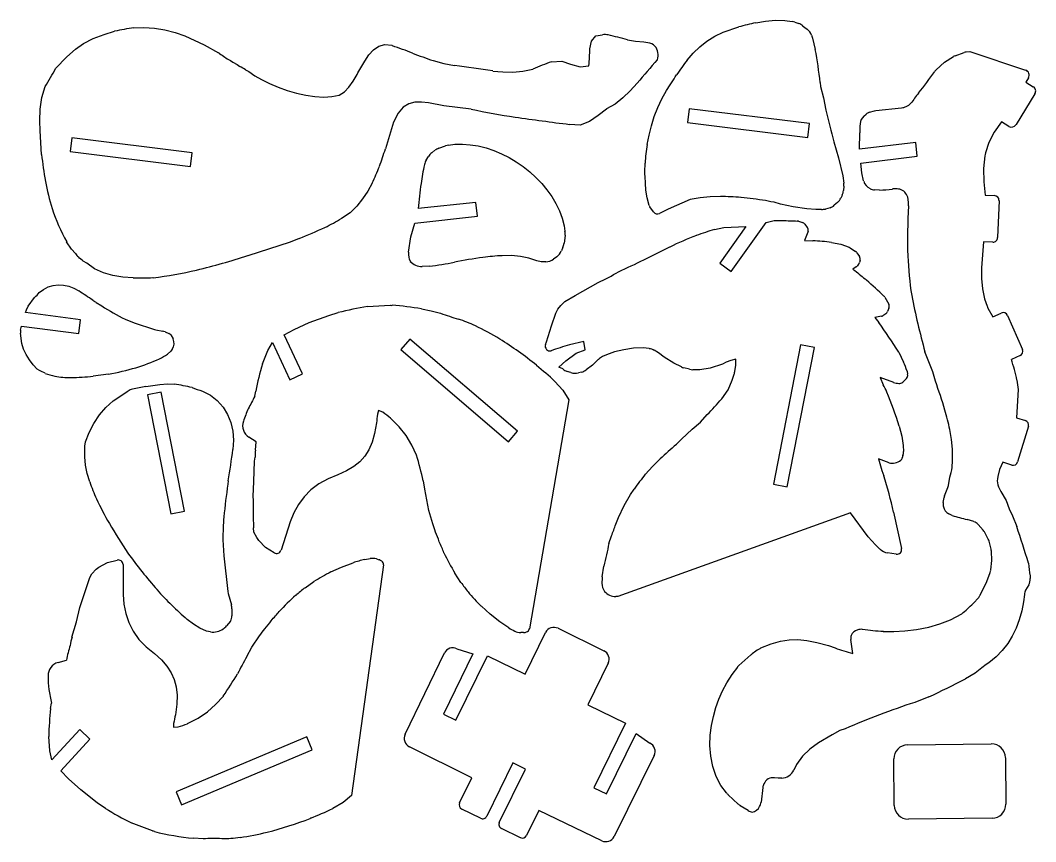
# Model space of a CAD drawing. Extents: x -5 to 439, y -2 to 120.
# Drawn here: x -5.5 to 140.2, y 2.6 to 120.4 of the extents above; entities that cross this region are included whole.
import ezdxf

# ---------------------------------------------------------------- set-up
doc = ezdxf.new("R2010")
doc.units = 0
doc.layers.add('CYAN', color=4, linetype='CONTINUOUS')

msp = doc.modelspace()

# ---------------------------------------------------------------- linework, layer by layer
at = {"layer": 'CYAN'}
for p, q in [((95.36, 118.73), (97.6, 119.47)), ((100.04, 120.07), (101.44, 120.3)), ((101.44, 120.3), (102.85, 120.43)), ((102.85, 120.43), (104.22, 120.42)), ((104.22, 120.42), (105.26, 120.27)), ((105.66, 120.16), (106.22, 119.96)), ((106.77, 119.65), (107.41, 119.14)), ((5, 117.81), (6.54, 118.41)), ((6.54, 118.41), (8.06, 118.85)), ((10.82, 119.36), (12.27, 119.41)), ((12.27, 119.41), (13.76, 119.31)), ((13.76, 119.31), (15.26, 119.07)), ((15.26, 119.07), (16.73, 118.69)), ((16.73, 118.69), (18.14, 118.18)), ((18.14, 118.18), (20.89, 116.9)), ((76.47, 117.43), (77.1, 118.18)), ((77.1, 118.18), (78.05, 118.35)), ((93.04, 117.45), (94.15, 118.16)), ((94.15, 118.16), (95.36, 118.73)), ((108.03, 118.3), (108.2, 117.85)), ((2.46, 116.27), (3.59, 117.09)), ((3.59, 117.09), (5, 117.81)), ((20.89, 116.9), (22.94, 115.78)), ((45.21, 116.19), (45.96, 116.71)), ((45.96, 116.71), (46.82, 116.96)), ((46.82, 116.96), (47.81, 116.86)), ((47.81, 116.86), (47.91, 116.77)), ((76.23, 116.35), (76.47, 117.43)), ((81.64, 117.63), (82.78, 117.45)), ((82.78, 117.45), (83.99, 117.33)), ((83.99, 117.33), (84.58, 117.22)), ((91.08, 115.72), (92.02, 116.63)), ((92.02, 116.63), (93.04, 117.45)), ((108.2, 117.85), (108.58, 116.25)), ((-0.41, 113.52), (1.2, 115.2)), ((1.2, 115.2), (2.46, 116.27)), ((43.95, 114.58), (44.55, 115.46)), ((44.55, 115.46), (45.21, 116.19)), ((90.22, 114.72), (91.08, 115.72)), ((127.1, 114.4), (128.39, 115.21)), ((128.64, 115.33), (129.94, 115.81)), ((130.22, 115.88), (130.74, 115.95)), ((130.74, 115.95), (138.76, 113.27)), ((24.4, 114.78), (24.69, 114.66)), ((24.69, 114.66), (25.03, 114.43)), ((25.03, 114.43), (25.66, 114.08)), ((25.66, 114.08), (26.01, 113.8)), ((43.38, 113.61), (43.95, 114.58)), ((53.77, 114.64), (55.29, 114.22)), ((55.29, 114.22), (56.84, 113.93)), ((70.75, 114.48), (72.21, 114.54)), ((72.21, 114.54), (73.46, 114.12)), ((73.46, 114.12), (74.87, 113.74)), ((74.87, 113.74), (76.11, 113.91)), ((125.91, 113.31), (127.1, 114.4)), ((26.84, 113.32), (27.32, 113.06)), ((27.32, 113.06), (28.15, 112.48)), ((28.15, 112.48), (29.15, 111.91)), ((62.3, 113.15), (63.73, 113.01)), ((63.73, 113.01), (65.17, 112.99)), ((65.17, 112.99), (66.62, 113.11)), ((66.62, 113.11), (68.07, 113.42)), ((-2.37, 109.37), (-1.91, 110.91)), ((29.15, 111.91), (30.28, 111.35)), ((30.28, 111.35), (31.51, 110.84)), ((31.51, 110.84), (32.81, 110.37)), ((41.02, 110.15), (41.68, 110.83)), ((41.68, 110.83), (42.27, 111.67)), ((83.03, 111.42), (82.04, 110.31)), ((109.28, 111.49), (109.32, 110.95)), ((109.32, 110.95), (109.76, 109.31)), ((139.16, 112.16), (138.78, 111.55)), ((138.78, 111.55), (139.85, 110.9)), ((-2.61, 107.69), (-2.37, 109.37)), ((32.81, 110.37), (34.15, 109.98)), ((34.15, 109.98), (35.49, 109.68)), ((35.49, 109.68), (36.8, 109.48)), ((36.8, 109.48), (38.06, 109.4)), ((38.06, 109.4), (39.24, 109.47)), ((39.24, 109.47), (40.29, 109.7)), ((40.29, 109.7), (41.02, 110.15)), ((80.98, 109.28), (79.85, 108.38)), ((82.04, 110.31), (80.98, 109.28)), ((86.55, 109.15), (87.22, 110.35)), ((109.76, 109.31), (110.1, 107.55)), ((140.09, 109.86), (137.38, 105.46)), ((49.47, 107.95), (48.74, 107.09)), ((50.27, 108.46), (49.47, 107.95)), ((51.14, 108.69), (50.27, 108.46)), ((52.07, 108.7), (51.14, 108.69)), ((53.08, 108.56), (52.07, 108.7)), ((55.29, 108.14), (53.08, 108.56)), ((59.19, 107.68), (55.29, 108.14)), ((79.85, 108.38), (78.64, 107.7)), ((85.48, 106.62), (85.98, 107.9)), ((85.98, 107.9), (86.55, 109.15)), ((117.29, 107.49), (120.97, 107.86)), ((-2.68, 106.02), (-2.61, 107.69)), ((48.74, 107.09), (48.07, 105.81)), ((77.44, 106.75), (76.18, 105.91)), ((78.64, 107.66), (77.44, 106.75)), ((78.64, 107.7), (78.64, 107.66)), ((85.07, 105.29), (85.48, 106.62)), ((90.5, 107.74), (90.26, 105.75)), ((107.77, 105.61), (90.5, 107.74)), ((115.54, 106.66), (115.86, 106.94)), ((116.36, 107.23), (117.06, 107.44)), ((117.06, 107.44), (117.29, 107.49)), ((-2.63, 104.55), (-2.68, 106.02)), ((48.07, 105.81), (46.9, 101.97)), ((74.83, 105.4), (73.32, 105.49)), ((76.18, 105.91), (74.83, 105.4)), ((84.73, 103.95), (85.07, 105.29)), ((90.26, 105.75), (107.53, 103.63)), ((107.53, 103.63), (107.77, 105.61)), ((135.28, 105.87), (134.24, 104.36)), ((136.35, 105.21), (135.28, 105.87)), ((-2.42, 101.19), (-2.63, 104.55)), ((1.93, 103.57), (1.69, 101.58)), ((19.2, 101.43), (1.93, 103.57)), ((84.47, 102.6), (84.73, 103.95)), ((114.91, 101.94), (114.98, 104.27)), ((134.24, 104.36), (133.5, 102.89)), ((54.56, 102.07), (55.54, 102.42)), ((55.97, 102.52), (56.85, 102.63)), ((56.85, 102.63), (57.97, 102.66)), ((57.97, 102.66), (59.09, 102.57)), ((59.09, 102.57), (60.23, 102.39)), ((60.23, 102.39), (61.35, 102.11)), ((61.35, 102.11), (62.47, 101.73)), ((111.23, 102.97), (111.91, 100.69)), ((122.99, 102.9), (114.91, 101.94)), ((123.22, 100.91), (122.99, 102.9)), ((133.5, 102.89), (133, 101.39)), ((1.69, 101.58), (18.95, 99.44)), ((18.95, 99.44), (19.2, 101.43)), ((52.76, 100.38), (53.08, 100.89)), ((53.57, 101.43), (54.02, 101.78)), ((62.47, 101.73), (63.57, 101.27)), ((63.57, 101.27), (64.64, 100.73)), ((64.64, 100.73), (65.67, 100.12)), ((111.91, 100.69), (112.53, 98.11)), ((115.12, 99.95), (123.22, 100.91)), ((132.91, 100.96), (132.72, 99.14)), ((65.67, 100.12), (66.67, 99.43)), ((66.67, 99.43), (67.61, 98.68)), ((84.12, 98.69), (84.16, 99.92)), ((115.28, 98.52), (115.12, 99.95)), ((132.72, 99.14), (132.77, 97.27)), ((67.61, 98.68), (68.5, 97.87)), ((68.5, 97.87), (69.33, 97)), ((112.53, 98.11), (112.67, 97.05)), ((115.52, 97.37), (115.28, 98.52)), ((45.01, 97.06), (44.38, 95.92)), ((69.33, 97), (70.09, 96.08)), ((112.68, 96.61), (112.62, 95.99)), ((120.33, 96.23), (119.68, 96.23)), ((132.77, 97.27), (132.96, 95.32)), ((43.64, 94.82), (42.8, 93.77)), ((44.38, 95.92), (43.64, 94.82)), ((70.09, 96.08), (70.76, 95.12)), ((70.76, 95.12), (71.36, 94.12)), ((84.46, 94.93), (84.26, 96.06)), ((84.76, 93.86), (84.46, 94.93)), ((90.63, 94.73), (87.49, 93.34)), ((92.07, 94.96), (90.63, 94.73)), ((93.51, 95.09), (92.07, 94.96)), ((94.97, 95.14), (93.51, 95.09)), ((112.43, 95.31), (112.25, 94.92)), ((117.78, 96.05), (117.09, 96.09)), ((121.84, 95.07), (121.65, 95.44)), ((121.95, 94.33), (121.84, 95.07)), ((132.96, 95.32), (134.29, 95.27)), ((42.8, 93.77), (41.83, 92.79)), ((59.88, 94.3), (51.59, 93.4)), ((60.1, 92.31), (59.88, 94.3)), ((71.36, 94.12), (71.86, 93.09)), ((85.38, 92.93), (84.86, 93.64)), ((87.49, 93.34), (86.21, 92.72)), ((102.2, 94.36), (101.43, 94.55)), ((102.7, 94.31), (102.2, 94.36)), ((103.59, 94.05), (102.7, 94.31)), ((105.4, 93.67), (103.59, 94.05)), ((107.36, 93.35), (105.4, 93.67)), ((108.67, 93.28), (107.36, 93.35)), ((109.47, 93.3), (108.67, 93.28)), ((110.7, 93.52), (110.06, 93.34)), ((111.76, 94.28), (111.31, 93.89)), ((121.96, 93.79), (121.95, 94.33)), ((134.94, 94.58), (134.74, 89.25)), ((41.83, 92.79), (40.63, 92.01)), ((51.14, 91.34), (60.1, 92.31)), ((71.86, 93.09), (72.25, 92.02)), ((72.25, 92.02), (72.55, 90.94)), ((50.55, 89.34), (51.14, 91.34)), ((72.55, 90.94), (72.67, 90.16)), ((94.13, 90.39), (95.47, 90.71)), ((98.64, 90.83), (94.89, 85.56)), ((95.47, 90.71), (98.64, 90.83)), ((96.52, 84.4), (101.52, 91.42)), ((101.52, 91.42), (102.67, 91.68)), ((102.67, 91.68), (103.89, 91.72)), ((106.17, 91.59), (106.74, 91.41)), ((107.07, 91.18), (107.43, 90.71)), ((34.53, 89.11), (33.26, 88.61)), ((50.23, 87.14), (50.55, 89.34)), ((72.68, 89.6), (72.53, 88.39)), ((107.44, 89.77), (107.04, 88.82)), ((107.54, 90.12), (107.44, 89.77)), ((1.87, 87.6), (1.17, 88.66)), ((2.44, 86.95), (1.87, 87.6)), ((33.26, 88.61), (27.18, 86.65)), ((72.38, 87.85), (72.15, 87.33)), ((83.99, 86.07), (87.7, 87.9)), ((107.04, 88.82), (108.23, 88.77)), ((110.89, 88.56), (112.27, 88.29)), ((112.27, 88.29), (113.42, 87.88)), ((113.42, 87.88), (113.57, 87.8)), ((113.57, 87.8), (114.37, 87.27)), ((132.72, 88.65), (132.41, 84.93)), ((134.05, 88.6), (132.72, 88.65)), ((65.01, 86.66), (63.67, 86.65)), ((66.29, 86.55), (65.01, 86.66)), ((67.5, 86.31), (66.29, 86.55)), ((68.61, 85.92), (67.5, 86.31)), ((71.49, 86.5), (71.03, 86.16)), ((114.56, 87.08), (114.92, 86.52)), ((115.01, 85.97), (114.92, 85.66)), ((4.05, 85.56), (3.55, 85.87)), ((5.17, 84.76), (4.05, 85.56)), ((6.44, 84.19), (5.17, 84.76)), ((53.21, 85.13), (52.16, 85.09)), ((69.26, 85.79), (68.61, 85.92)), ((69.92, 85.78), (69.26, 85.79)), ((94.89, 85.56), (96.52, 84.4)), ((114.44, 85.03), (113.98, 84.7)), ((113.98, 84.7), (114.26, 84.52)), ((114.8, 85.42), (114.57, 85.15)), ((132.41, 84.93), (132.42, 83.4)), ((7.81, 83.81), (6.44, 84.19)), ((9.24, 83.58), (7.81, 83.81)), ((10.7, 83.47), (9.24, 83.58)), ((13.58, 83.48), (13.55, 83.5)), ((132.42, 83.4), (132.57, 81.89)), ((-2.75, 81.36), (-2.14, 81.82)), ((-2.14, 81.82), (-1.47, 82.16)), ((-1.47, 82.16), (-0.76, 82.37)), ((-0.76, 82.37), (-0.02, 82.46)), ((-0.02, 82.46), (0.73, 82.42)), ((0.73, 82.42), (1.48, 82.27)), ((1.48, 82.27), (2.21, 81.99)), ((2.21, 81.99), (2.9, 81.6)), ((74.15, 80.96), (77.42, 82.81)), ((132.57, 81.89), (132.85, 80.48)), ((-4.33, 79.41), (-3.42, 80.67)), ((72.66, 80.07), (74.15, 80.96)), ((118.56, 80.69), (119.11, 79.69)), ((132.85, 80.48), (133.22, 79.43)), ((-4.74, 78.5), (-4.6, 78.9)), ((-4.6, 78.9), (-4.33, 79.41)), ((5.43, 79.95), (6.22, 79.44)), ((44.32, 79.36), (47.57, 79.53)), ((52.08, 79.03), (53.47, 78.75)), ((53.47, 78.75), (54.83, 78.39)), ((71.36, 78.38), (71.65, 78.97)), ((71.65, 78.97), (72.06, 79.5)), ((72.06, 79.5), (72.66, 80.07)), ((119.15, 79.13), (118.96, 78.63)), ((133.35, 79.13), (134.05, 77.88)), ((3.16, 77.45), (-4.74, 78.5)), ((2.9, 75.47), (3.16, 77.45)), ((9.58, 77.54), (10.86, 77.03)), ((35.97, 77.05), (38.77, 78.09)), ((38.77, 78.09), (40.14, 78.49)), ((70.72, 76.6), (71.36, 78.38)), ((118.06, 77.96), (117.13, 77.76)), ((117.13, 77.76), (117.7, 77.06)), ((118.68, 78.3), (118.26, 78.04)), ((134.05, 77.88), (135.27, 78.42)), ((136.15, 78.07), (138.3, 73.19)), ((-5.45, 75.96), (-5.32, 76.55)), ((-5.32, 76.55), (2.9, 75.47)), ((10.86, 77.03), (13.8, 76.05)), ((13.8, 76.05), (13.97, 76.01)), ((13.97, 76.01), (14.97, 75.84)), ((32.39, 75.31), (33.83, 76.06)), ((33.83, 76.06), (35.97, 77.05)), ((70.03, 74.3), (70.72, 76.6)), ((-5.25, 74.04), (-5.46, 75.53)), ((15.29, 75.74), (15.85, 75.47)), ((16.14, 75.28), (16.44, 74.7)), ((35.02, 69.7), (32.39, 75.31)), ((50.4, 74.69), (49.1, 73.17)), ((65.87, 61.46), (50.4, 74.69)), ((69.87, 73.89), (70.03, 74.3)), ((75.36, 74.36), (73.3, 73.87)), ((75.55, 73.16), (75.36, 74.36)), ((-5, 73.23), (-5.25, 74.04)), ((-4.64, 72.45), (-5, 73.23)), ((16.12, 72.93), (15.66, 72.52)), ((16.33, 73.23), (16.12, 72.93)), ((29.25, 71.11), (30.02, 73.05)), ((30.02, 73.05), (30.71, 74.19)), ((30.71, 74.19), (33.2, 68.85)), ((49.1, 73.17), (64.57, 59.94)), ((74.29, 72.65), (75.55, 73.16)), ((81.12, 73.16), (79.79, 72.84)), ((82.52, 73.37), (81.12, 73.16)), ((83.89, 73.42), (82.52, 73.37)), ((84.77, 73.31), (83.89, 73.42)), ((86.11, 72.72), (85.48, 73.07)), ((106.48, 73.86), (102.59, 53.88)), ((104.56, 53.49), (108.45, 73.48)), ((108.45, 73.48), (106.48, 73.86)), ((125.45, 69.98), (124.31, 72.87)), ((-4.18, 71.7), (-4.64, 72.45)), ((-3.64, 71.01), (-4.18, 71.7)), ((71.81, 70.66), (72.79, 71.58)), ((72.79, 71.58), (74.29, 72.65)), ((77.49, 71.78), (76.63, 70.92)), ((78.64, 72.44), (78.07, 72.18)), ((79.79, 72.84), (78.64, 72.44)), ((86.92, 72.11), (86.11, 72.72)), ((88.3, 71.22), (86.92, 72.11)), ((96.47, 71.62), (95.81, 71.36)), ((97.2, 71.82), (96.47, 71.62)), ((97.18, 70.95), (97.2, 71.82)), ((120.55, 72.82), (121.22, 71.38)), ((137.96, 72.31), (136.73, 71.77)), ((-3.04, 70.39), (-3.64, 71.01)), ((-2.74, 70.17), (-3.04, 70.39)), ((-2.53, 70.07), (-2.74, 70.17)), ((-1.9, 69.77), (-2.53, 70.07)), ((68.59, 70.92), (68.6, 70.89)), ((72.34, 70.4), (71.81, 70.66)), ((73.5, 69.88), (72.98, 70.05)), ((75.04, 69.95), (74.62, 69.85)), ((76.63, 70.92), (75.69, 70.26)), ((89.37, 70.7), (88.3, 71.22)), ((90.53, 70.35), (89.74, 70.56)), ((92.04, 70.26), (90.99, 70.29)), ((93.51, 70.52), (92.04, 70.26)), ((95.28, 71.07), (93.51, 70.52)), ((95.81, 71.36), (95.28, 71.07)), ((97.02, 70.03), (97.18, 70.95)), ((121.74, 70.09), (121.83, 69.63)), ((125.82, 68.63), (125.45, 69.98)), ((7.18, 69.63), (4.97, 69.36)), ((33.2, 68.85), (35.02, 69.7)), ((71.22, 68.62), (72.38, 67.34)), ((96.07, 67.38), (96.68, 68.8)), ((96.68, 68.8), (96.9, 69.51)), ((119.83, 68.44), (117.88, 69.19)), ((117.88, 69.19), (118.34, 68.11)), ((121.66, 69.04), (121.14, 68.5)), ((137.52, 68.81), (137.68, 67.45)), ((7.87, 65.84), (9.96, 67.21)), ((12.54, 67.86), (14.54, 68.17)), ((14.75, 67.07), (12.79, 66.68)), ((14.54, 68.17), (15.66, 68.28)), ((18.09, 49.99), (14.75, 67.07)), ((15.66, 68.28), (16.63, 68.23)), ((20.67, 67.22), (21.8, 66.63)), ((28.18, 66.47), (28.3, 67.23)), ((72.38, 67.34), (73.23, 65.99)), ((95.17, 66.1), (96.07, 67.38)), ((137.68, 67.45), (137.44, 63.39)), ((6.81, 64.89), (7.87, 65.84)), ((12.79, 66.68), (16.12, 49.61)), ((21.8, 66.63), (22.78, 65.85)), ((22.78, 65.85), (23.61, 64.92)), ((73.23, 65.99), (67.57, 33.1)), ((5.89, 63.8), (6.81, 64.89)), ((23.61, 64.92), (24.26, 63.86)), ((45.91, 64.44), (45.76, 63.9)), ((46.52, 64.19), (45.91, 64.44)), ((5.09, 62.58), (5.89, 63.8)), ((24.26, 63.86), (24.74, 62.7)), ((24.74, 62.7), (25.03, 61.46)), ((45.64, 62.65), (45.35, 61.14)), ((48.88, 62.1), (47.66, 63.32)), ((90.91, 61.76), (92.09, 62.75)), ((92.09, 62.78), (93.07, 63.84)), ((92.09, 62.75), (92.09, 62.78)), ((137.44, 63.39), (138.72, 63)), ((3.89, 59.94), (4.42, 61.28)), ((4.42, 61.28), (5.09, 62.58)), ((25.03, 61.46), (25.13, 60.17)), ((49.87, 60.83), (48.88, 62.1)), ((64.57, 59.94), (65.87, 61.46)), ((89.39, 60.33), (90.91, 61.76)), ((120.6, 62.17), (120.98, 60.73)), ((128.12, 60.29), (127.88, 61.7)), ((139.16, 62.17), (137.6, 57.06)), ((3.78, 59.33), (3.89, 59.94)), ((25.13, 60.17), (25.02, 58.85)), ((28.38, 59.92), (27.32, 60.6)), ((28.25, 58.75), (28.38, 59.92)), ((44.99, 59.87), (44.53, 58.79)), ((45.35, 61.14), (44.99, 59.87)), ((50.69, 59.48), (49.87, 60.83)), ((88.64, 59.57), (89.39, 60.33)), ((120.98, 60.73), (121.21, 59.4)), ((128.28, 58.87), (128.12, 60.29)), ((3.77, 57.78), (3.78, 58.94)), ((3.78, 58.94), (3.78, 59.33)), ((44.53, 58.79), (43.95, 57.87)), ((51.38, 58.01), (50.69, 59.48)), ((121.21, 59.4), (121.23, 58.56)), ((3.89, 56.6), (3.77, 57.78)), ((28.05, 54.23), (28.13, 57.16)), ((28.13, 57.16), (28.21, 57.76)), ((43.23, 57.07), (42.36, 56.38)), ((43.95, 57.87), (43.23, 57.07)), ((85.21, 56.41), (86.32, 57.49)), ((118.78, 57.06), (117.66, 57.48)), ((117.66, 57.48), (118.13, 55.83)), ((119.16, 56.95), (118.78, 57.06)), ((121.16, 57.98), (121.06, 57.64)), ((135.49, 57), (135.02, 55.95)), ((136.77, 56.61), (135.49, 57)), ((4.14, 55.4), (3.89, 56.6)), ((4.49, 54.19), (4.14, 55.4)), ((41.32, 55.76), (40.1, 55.2)), ((42.36, 56.38), (41.32, 55.76)), ((84.2, 55.29), (85.21, 56.41)), ((118.13, 55.83), (118.44, 55.07)), ((135.02, 55.95), (134.78, 54.97)), ((24.33, 54.36), (24.31, 53.86)), ((27.91, 52.12), (28.05, 54.23)), ((37.36, 53.92), (36.23, 53.06)), ((38.68, 54.65), (37.36, 53.92)), ((40.1, 55.2), (38.68, 54.65)), ((52.55, 53.15), (52.35, 54.34)), ((127.7, 53.68), (127.89, 54.85)), ((134.78, 54.97), (134.73, 54.64)), ((36.23, 53.06), (35.26, 52.07)), ((53.14, 50.07), (52.55, 53.15)), ((82.06, 52.38), (82.59, 53.17)), ((102.59, 53.88), (104.56, 53.49)), ((127.14, 52.18), (127.62, 53.38)), ((134.89, 53.47), (135.21, 52.79)), ((135.21, 52.79), (135.95, 51.5)), ((35.26, 52.07), (34.45, 50.97)), ((81.17, 50.8), (82.06, 52.38)), ((126.94, 51.25), (127.07, 51.93)), ((135.95, 51.5), (136.41, 50.33)), ((16.12, 49.61), (18.09, 49.99)), ((33.78, 49.76), (33.24, 48.47)), ((34.45, 50.97), (33.78, 49.76)), ((53.69, 48.19), (53.14, 50.07)), ((113.64, 49.76), (80.27, 37.77)), ((80.37, 49.09), (81.17, 50.8)), ((116.17, 46.31), (113.64, 49.76)), ((119.81, 49.86), (120.95, 44.62)), ((128.23, 49.38), (127.73, 49.63)), ((136.41, 50.33), (136.9, 49.34)), ((33.24, 48.47), (31.93, 44.39)), ((79.95, 48.11), (80.37, 49.09)), ((131.33, 48.49), (130.36, 48.78)), ((132.67, 47.27), (131.93, 48.1)), ((136.9, 49.34), (137.48, 47.79)), ((28.05, 47), (27.98, 47.62)), ((28.47, 46.19), (28.05, 47)), ((133.4, 45.96), (132.85, 47.01)), ((23.59, 45.9), (23.71, 43.6)), ((28.75, 45.78), (28.47, 46.19)), ((29.71, 44.78), (28.75, 45.78)), ((78.98, 45.36), (79.35, 46.45)), ((117.22, 45.17), (116.17, 46.31)), ((117.86, 44.55), (117.22, 45.17)), ((133.8, 44.53), (133.51, 45.67)), ((30.94, 44.03), (29.71, 44.78)), ((120.2, 43.82), (118.96, 44.01)), ((133.9, 42.9), (133.84, 44.27)), ((5.81, 41.98), (7.03, 42.63)), ((7.03, 42.63), (8.43, 42.98)), ((9.26, 42.33), (9.27, 38.05)), ((23.71, 43.6), (24.31, 38.48)), ((40.63, 41.97), (42.27, 42.59)), ((46.64, 42.27), (42.06, 9.21)), ((43.94, 43.07), (44.73, 43.2)), ((45.63, 43.14), (46.02, 43.03)), ((133.75, 41.55), (133.9, 42.9)), ((4.52, 40.45), (4.78, 41.02)), ((4.78, 41.02), (5.42, 41.66)), ((5.42, 41.66), (5.81, 41.98)), ((39.08, 41.27), (40.63, 41.97)), ((57.73, 39.76), (56.88, 41.08)), ((78.02, 40.59), (78.25, 42.1)), ((133.17, 39.92), (133.67, 41.21)), ((3.08, 36.19), (4.52, 40.45)), ((35.38, 39.01), (36.65, 39.89)), ((132.26, 37.96), (133.17, 39.92)), ((139.22, 39.41), (138.76, 38.64)), ((139.4, 40.7), (139.41, 40.34)), ((9.27, 38.05), (9.4, 36.65)), ((14.15, 38.69), (14.14, 38.73)), ((24.31, 38.48), (24.36, 38.19)), ((24.36, 38.19), (24.81, 36.55)), ((138.59, 38.04), (138.46, 36.99)), ((9.4, 36.65), (9.67, 35.3)), ((80.27, 37.77), (79.96, 37.76)), ((131.23, 36.73), (132.03, 37.62)), ((138.46, 36.99), (138.2, 35.68)), ((2.57, 34.13), (3.08, 36.19)), ((9.67, 35.3), (10.1, 34)), ((24.88, 36), (24.87, 34.96)), ((61.93, 35.21), (60.67, 36.34)), ((63.3, 34.12), (61.93, 35.21)), ((127.99, 34.42), (129.59, 35.26)), ((138.2, 35.68), (137.85, 34.41)), ((1.94, 31.92), (2.57, 34.13)), ((10.1, 34), (10.72, 32.77)), ((19.35, 33.76), (18.45, 34.47)), ((20.28, 33.18), (19.35, 33.76)), ((24.7, 34.23), (24.13, 33.53)), ((64.6, 33.25), (63.3, 34.12)), ((124.87, 33.35), (126.46, 33.81)), ((126.46, 33.81), (127.99, 34.42)), ((137.85, 34.41), (137.41, 33.2)), ((10.72, 32.77), (11.54, 31.6)), ((21.22, 32.77), (20.28, 33.18)), ((21.82, 32.67), (21.22, 32.77)), ((27.75, 30.47), (28.84, 32.1)), ((66.74, 32.56), (66.33, 32.57)), ((66.95, 26.59), (69.88, 32.58)), ((71.67, 33.19), (78.25, 29.97)), ((118.34, 32.74), (119.87, 32.72)), ((119.87, 32.72), (121.44, 32.8)), ((121.44, 32.8), (123.1, 33)), ((123.1, 33), (124.87, 33.35)), ((136.85, 32.06), (136.19, 30.98)), ((137.41, 33.2), (136.85, 32.06)), ((11.54, 31.6), (12.58, 30.51)), ((100.78, 30.37), (102.26, 30.96)), ((102.26, 30.96), (103.59, 31.35)), ((103.59, 31.35), (104.83, 31.55)), ((104.83, 31.55), (106.07, 31.57)), ((106.07, 31.57), (107.37, 31.43)), ((107.37, 31.43), (108.82, 31.14)), ((108.82, 31.14), (110.49, 30.71)), ((110.49, 30.71), (111.42, 30.36)), ((113.95, 29.59), (113.68, 31.6)), ((136.19, 30.98), (135.41, 29.98)), ((12.58, 30.51), (13.77, 29.55)), ((13.77, 29.55), (14.76, 28.64)), ((27.02, 29.12), (27.75, 30.47)), ((49.74, 17.97), (55.37, 29.64)), ((59.47, 29.53), (55.23, 20.86)), ((57.03, 19.98), (61.57, 29.25)), ((57.17, 30.26), (59.47, 29.53)), ((61.57, 29.25), (66.95, 26.59)), ((97.63, 27.83), (99.35, 29.4)), ((135.41, 29.98), (134.51, 29.07)), ((-0.06, 28.28), (1.16, 28.61)), ((14.76, 28.64), (15.56, 27.74)), ((15.56, 27.74), (16.18, 26.81)), ((78.87, 28.18), (75.94, 22.19)), ((133.08, 28), (132.5, 27.51)), ((133.48, 28.25), (133.08, 28)), ((134.51, 29.07), (133.48, 28.25)), ((16.18, 26.81), (16.62, 25.84)), ((95.9, 25.37), (96.65, 26.55)), ((96.65, 26.55), (97.45, 27.63)), ((131.52, 26.76), (130.11, 25.94)), ((16.62, 25.84), (16.9, 24.78)), ((16.9, 24.78), (17.01, 23.61)), ((95.27, 24.2), (95.9, 25.37)), ((17.01, 23.61), (16.96, 22.3)), ((22.55, 22.25), (23.66, 23.45)), ((94.74, 23.01), (95.27, 24.2)), ((124.87, 23.34), (122.85, 22.54)), ((-1.13, 21.67), (-1.02, 22.43)), ((16.96, 22.3), (16.78, 20.77)), ((21.36, 21.22), (22.55, 22.25)), ((75.94, 22.19), (81.35, 19.58)), ((94.31, 21.8), (94.74, 23.01)), ((20.04, 20.31), (21.36, 21.22)), ((55.23, 20.86), (57.03, 19.98)), ((93.71, 19.24), (93.97, 20.55)), ((93.97, 20.55), (94.31, 21.8)), ((16.52, 19.54), (16.49, 18.98)), ((16.49, 18.98), (17.15, 19.04)), ((18.49, 19.5), (20.04, 20.31)), ((81.35, 19.58), (76.82, 10.3)), ((93.52, 17.86), (93.71, 19.24)), ((-1.26, 15.6), (-1.4, 17.68)), ((3.05, 18.64), (-0.95, 14.31)), ((4.52, 17.28), (3.05, 18.64)), ((35.64, 17.61), (16.88, 9.7)), ((36.42, 15.76), (35.64, 17.61)), ((78.62, 9.42), (82.86, 18.1)), ((82.86, 18.1), (84.85, 16.72)), ((93.46, 16.36), (93.52, 17.86)), ((110.99, 17.92), (109.03, 16.76)), ((112.08, 18.5), (110.99, 17.92)), ((112.88, 18.77), (112.08, 18.5)), ((0.32, 12.73), (4.52, 17.28)), ((59.32, 11.74), (50.34, 16.19)), ((93.6, 14.85), (93.46, 16.36)), ((109.03, 16.76), (107.8, 15.85)), ((121.82, 16.46), (133.83, 16.6)), ((-0.95, 14.31), (-1.26, 15.6)), ((17.66, 7.85), (36.42, 15.76)), ((85.47, 14.93), (79.72, 3.31)), ((93.9, 13.36), (93.6, 14.85)), ((106.76, 14.82), (105.9, 13.65)), ((107.8, 15.85), (106.76, 14.82)), ((135.86, 14.62), (135.94, 7.95)), ((65.19, 13.86), (61.45, 6.22)), ((66.99, 12.98), (65.19, 13.86)), ((94.38, 11.94), (93.9, 13.36)), ((105.9, 13.65), (105.52, 12.85)), ((119.92, 7.76), (119.84, 14.44)), ((1.45, 11.58), (0.32, 12.73)), ((57.56, 8.14), (59.32, 11.74)), ((63.25, 5.34), (66.99, 12.98)), ((95.05, 10.61), (94.38, 11.94)), ((103.27, 11.68), (102.72, 11.73)), ((103.76, 11.7), (103.27, 11.68)), ((3.2, 9.99), (1.45, 11.58)), ((76.82, 10.3), (78.62, 9.42)), ((95.82, 9.58), (95.05, 10.61)), ((101.05, 10.33), (100.81, 8.25)), ((101.32, 11.06), (101.2, 10.85)), ((5.55, 8.14), (3.2, 9.99)), ((16.88, 9.7), (17.66, 7.85)), ((42.06, 9.21), (40.83, 8.18)), ((97.54, 7.96), (96.09, 9.29)), ((6.73, 7.35), (5.55, 8.14)), ((40.83, 8.18), (39.34, 7.32)), ((98.94, 7.02), (97.82, 7.73)), ((36.15, 5.95), (36.13, 5.92)), ((60.56, 5.92), (57.86, 7.25)), ((68.92, 7.05), (67.16, 3.45)), ((77.94, 2.7), (68.92, 7.05)), ((133.96, 5.92), (121.94, 5.78)), ((13.49, 4.1), (10.45, 5.25)), ((66.27, 3.14), (63.56, 4.45)), ((20.75, 2.98), (19.36, 3.05))]:
    msp.add_line(p, q, dxfattribs=at)
for centre, radius, start, end in [((105.85, 91.33), 29.32, 101.4172, 106.3432), ((104.97, 118.29), 2, 69.7372, 81.729), ((105.53, 118.08), 2, 51.473, 69.7644), ((16.08, 82.7), 37.03, 98.1773, 102.5087), ((78.41, 116.38), 2, 76.312, 100.2211), ((61.99, 45.47), 74.78, 74.7707, 76.9479), ((106.17, 117.57), 2, 21.2682, 51.4383), ((25.42, 51.02), 69.49, 68.5889, 71.1096), ((84.2, 115.25), 2, 46.7871, 79.2268), ((83.97, 115.43), 2.06, 341.256, 38.6308), ((54.71, 160.53), 54.88, 234.623, 236.4788), ((71.97, 170.02), 58.29, 248.6821, 251.7986), ((-4.21, 119.28), 80.5, 356.1769, 357.9185), ((49.42, 105.16), 60.19, 6.0317, 10.615), ((129.1, 114.08), 1.34, 110.2921, 122.3503), ((130.4, 114.56), 1.33, 97.9526, 110.2239), ((23.23, 107.97), 6.46, 56.0164, 64.5648), ((17.29, -183.46), 300.01, 81.3702, 82.4245), ((86.3, 71.29), 45.9, 109.8032, 113.4014), ((194.56, 18.31), 145.28, 138.4001, 140.1418), ((113.4, 96.34), 29.59, 141.5862, 146.6967), ((-43.79, 136.77), 49.22, 328.3041, 331.8105), ((0.7, 136.78), 48.56, 328.8746, 331.5099), ((38.38, 143.58), 59.07, 325.7656, 328.3548), ((41.29, 173.42), 103.77, 322.3039, 324.4582), ((126.81, 112.33), 1.33, 132.4208, 144.3121), ((138.52, 112.56), 0.751, 328.3648, 71.4992), ((139.45, 110.26), 0.751, 328.3551, 58.3898), ((161.18, 79.68), 48.42, 141.27, 143.4468), ((120.27, 111.55), 3.76, 280.7816, 291.3164), ((121.21, 109.32), 1.33, 288.2924, 323.086), ((80.35, 207.16), 101.71, 257.9946, 261.6154), ((114.02, 436.62), 333.62, 261.6412, 262.9933), ((344.5, 162.88), 240.84, 193.2814, 194.4044), ((116.78, 105.37), 1.79, 133.7103, 173.2498), ((116.75, 105.95), 1.33, 106.9889, 131.9348), ((122.63, 104.78), 7.66, 174.0011, 183.8026), ((136.74, 105.85), 0.751, 238.3898, 328.3551), ((55.24, 100.18), 2, 109.6962, 127.2775), ((56.22, 100.53), 2, 97.1133, 109.6717), ((115.07, 97.73), 30.99, 170.9518, 175.9475), ((51.1, 106.88), 53.82, 186.0658, 190.2364), ((-1.71, 117), 50.88, 339.8488, 342.8277), ((54.78, 99.84), 2, 127.2774, 148.2935), ((134.9, 100.76), 2, 161.6246, 174.0379), ((20.41, 109.19), 27.42, 333.7578, 339.2348), ((96.21, 90.62), 44.65, 168.2498, 171.7794), ((54.47, 99.33), 2, 148.3267, 168.8662), ((-17.28, 92.03), 101.62, 2.2681, 3.7575), ((32.92, 103.79), 35.39, 190.5465, 197.053), ((161.64, 81.84), 110.66, 172.1225, 174.0018), ((110.68, 96.79), 2, 354.7545, 7.4569), ((117.1, 97.76), 1.62, 194.0323, 246.4203), ((117.3, 98.03), 1.96, 244.3486, 264.0248), ((114.45, 141.74), 45.82, 274.1627, 276.546), ((120.34, 94.75), 1.48, 27.5187, 90.4791), ((94.72, 58.01), 37.13, 85.0571, 89.6174), ((92.7, 40.72), 54.53, 80.7877, 84.5003), ((110.44, 95.79), 2, 311.3188, 334.3916), ((110.63, 96.18), 2, 334.4071, 354.7486), ((134.27, 94.61), 0.667, 357.9366, 87.9366), ((22.18, 100.68), 24.2, 197.4607, 209.7798), ((85.4, 94.04), 0.668, 195.5079, 216.1341), ((109.56, 96.4), 3.1, 268.3105, 279.1228), ((109.99, 95.39), 2, 290.9314, 311.3512), ((194.97, 89.15), 73.16, 176.3651, 182.0019), ((23.79, 120.26), 32.89, 296.0436, 300.8094), ((85.92, 93.32), 0.667, 216.13, 295.8322), ((12.49, 145.2), 60.26, 291.4537, 295.2809), ((103.33, 57.75), 33.92, 105.7331, 110.3846), ((107.08, 140.21), 48.6, 266.2401, 268.715), ((105.97, 90.96), 0.667, 72.3902, 88.3039), ((106.54, 90.78), 0.667, 37.4181, 72.4105), ((106.9, 90.31), 0.667, 343.8491, 37.434), ((70.69, 89.85), 2, 352.8873, 9.0676), ((110.25, 40.78), 52.23, 111.0171, 115.5772), ((134.07, 89.27), 0.668, 267.9137, 357.9154), ((70.54, 88.64), 2, 336.622, 352.8962), ((107.03, 57.31), 31.49, 82.9461, 87.8045), ((4.14, 88.01), 2, 212.1912, 230.3266), ((-8.66, 72.46), 18.13, 47.6589, 50.5692), ((-5.04, 187.14), 105.52, 283.6299, 287.7777), ((52.21, 86.84), 2, 171.5073, 210.3557), ((73.42, -0.16), 87.47, 98.2293, 100.9563), ((65.31, 53.39), 33.3, 92.8236, 97.613), ((69.83, 87.83), 2.06, 272.6456, 305.7596), ((70.31, 88.12), 2, 305.9775, 336.6035), ((47.01, 159.72), 82.41, 293.8671, 296.6631), ((114, 86.71), 0.668, 33.0625, 56.1271), ((114.36, 86.15), 0.667, 344.3671, 33.0576), ((171.68, 88.69), 49.87, 182.4043, 188.9344), ((7.45, 136.38), 53.25, 276.6084, 283.4361), ((52.08, 87.18), 2.09, 220.0251, 272.2154), ((46.69, 136.92), 52.2, 277.1762, 281.164), ((138.98, 112.77), 37.53, 228.8137, 232.1367), ((114.06, 85.57), 0.667, 305.2334, 320.9798), ((114.28, 85.84), 0.667, 321.0682, 344.4881), ((11.79, 123.7), 40.24, 268.4552, 272.5115), ((66.81, 106.48), 25.94, 294.141, 301.4723), ((51.54, 10.48), 97.09, 46.4505, 48.4441), ((-22.49, 40.91), 47.96, 55.1026, 58.0357), ((-7.89, 85.67), 6.71, 311.7838, 319.9399), ((6.18, 81.73), 1.93, 230.2898, 247.1132), ((117.98, 80.36), 0.668, 29.1691, 46.9958), ((235.44, 103.22), 115.2, 191.1505, 195.2752), ((22.07, 103.6), 28.9, 236.7344, 244.3859), ((54.45, 19.81), 60.4, 99.6537, 103.71), ((47.72, 79.8), 0.306, 240.0454, 298.7291), ((44.58, 34.19), 45.46, 80.5077, 85.8463), ((118.53, 79.37), 0.668, 339.2158, 29.0561), ((135.11, 80.1), 2, 199.3905, 209.0152), ((69.12, 118.17), 42.27, 250.2434, 253.8874), ((47.86, 50.34), 28.84, 65.5135, 70.7144), ((117.92, 78.61), 0.667, 282.5247, 301.0251), ((118.34, 78.87), 0.667, 300.9915, 339.2182), ((135.54, 77.81), 0.667, 23.7738, 113.7554), ((-4.27, 75.7), 1.2, 167.5964, 188.2925), ((14.77, 74.65), 1.2, 64.3433, 80.3485), ((44.63, 44.36), 35.62, 58.3851, 64.7776), ((22.81, 10.04), 116.17, 32.7134, 35.2345), ((15.33, 74.38), 1.2, 47.9892, 64.3324), ((15.01, 74.07), 1.57, 327.5071, 23.7907), ((34.65, 29), 53.94, 51.0042, 57.9007), ((70.5, 73.66), 0.667, 159.8254, 285.3602), ((91.07, 14.91), 61.57, 106.7727, 109.3396), ((84.51, 71.32), 2, 61.0049, 82.6148), ((137.69, 72.92), 0.667, 293.7856, 23.7436), ((2.18, 99.53), 30.3, 287.1458, 293.996), ((11.18, 78.97), 7.85, 294.9671, 304.7715), ((78.91, 70.36), 2, 114.834, 134.862), ((87.21, 57.07), 51.66, 13.1416, 16.533), ((-2.16, 116.82), 48.11, 281.1999, 286.0131), ((74.76, 57.89), 47.39, 163.7969, 168.6317), ((37.09, 31.91), 50.12, 47.0768, 51.0411), ((73.6, 71.95), 2, 230.9929, 251.8803), ((74.54, 71.89), 2, 284.5253, 305.2622), ((90.25, 72.5), 2, 243.9497, 255.176), ((91.04, 72.29), 2, 255.1529, 268.5684), ((93.98, 70.43), 3.07, 342.5837, 352.484), ((113.53, 67.55), 8.6, 17.1675, 26.4923), ((1.21, 77.95), 8.76, 249.1554, 258.6403), ((1.85, 82.76), 13.6, 260.0088, 269.7652), ((1.7, 96.92), 27.75, 270.1927, 276.7694), ((74.12, 71.78), 2, 251.8966, 284.51), ((120.66, 68.97), 0.668, 260.429, 315.9117), ((121.18, 69.5), 0.668, 315.9278, 11.4652), ((59.09, 44.17), 71.07, 16.6218, 20.128), ((11.06, 65.54), 2, 102.5221, 123.2277), ((15.21, 48.88), 19.17, 97.9802, 103.8228), ((-0.27, -26.83), 96.55, 78.3838, 79.9193), ((23.73, 78.45), 11.63, 246.9233, 254.7582), ((113.36, 65.09), 5.83, 19.8813, 31.2614), ((70.96, 47.09), 51.89, 16.901, 22.6525), ((121.37, 74.71), 6.45, 256.158, 262.6643), ((96.43, 29.27), 77.74, 151.4036, 152.8931), ((65.39, 91.59), 39.19, 314.9224, 319.4371), ((44.45, 56.99), 18.86, 155.9191, 161.7851), ((36.72, 50.17), 17.1, 50.2467, 55.0484), ((90.67, 53.97), 38, 11.7359, 16.0898), ((28.33, 62.22), 1.91, 159.6975, 238.0304), ((67.46, 61.07), 21.88, 172.5806, 175.857), ((138.52, 62.36), 0.668, 343.0725, 73.0725), ((-36.98, 66.07), 62.42, 349.1855, 353.356), ((42.08, 57.74), 13.87, 175.8217, 179.9017), ((154.06, -16.02), 99.96, 130.8717, 132.6593), ((119.23, 58.51), 2, 344.5623, 1.4714), ((81.17, 58.68), 47.11, 357.0653, 0.2276), ((-32.99, 33.68), 87.8, 13.6108, 16.0858), ((119.68, 58.67), 1.8, 253.1107, 310.1596), ((120.42, 57.82), 0.667, 308.8317, 344.5756), ((136.97, 57.25), 0.668, 253.0725, 343.0725), ((116.68, 58.16), 11.69, 343.5701, 350.6963), ((30.57, 63.13), 27.57, 198.9252, 204.3324), ((141.78, 10.1), 73.2, 141.8736, 143.9594), ((28.15, 28.45), 94.13, 13.1506, 16.4274), ((136.7, 54.32), 2, 170.5865, 204.9345), ((100.77, 42.1), 77.36, 171.255, 174.7611), ((126.38, 53.88), 1.33, 338.1563, 351.351), ((44.29, 69.91), 42.87, 205.0298, 210.3688), ((278.07, 53.99), 250.17, 180.4289, 181.4602), ((128.47, 51), 1.56, 170.7374, 194.5154), ((128.38, 51.69), 1.34, 158.2068, 169.3857), ((128.38, 50.92), 1.45, 192.3037, 243.3428), ((131.58, 121.91), 144.47, 210.662, 212.6558), ((69.22, 45.51), 45.64, 175.4005, 179.5024), ((33.33, 40.57), 21.74, 17.1816, 20.527), ((36.46, 62.77), 45.89, 339.1691, 341.369), ((139.2, 84.35), 36.65, 252.5903, 256.0506), ((130.94, 47.21), 1.33, 41.5714, 72.953), ((31.46, 37.26), 24.64, 19.8137, 23.251), ((131.67, 46.38), 1.34, 27.7978, 41.5925), ((5.54, 2.9), 139.37, 16.5203, 18.789), ((43.19, 40.38), 12.59, 20.4194, 24.5673), ((251.66, 4.96), 177.34, 166.8321, 167.9092), ((132.22, 45.34), 1.33, 14.172, 27.7357), ((74.55, 91.44), 80.17, 216.3186, 221.108), ((31.29, 44.59), 0.667, 238.5211, 342.1131), ((50.56, 42.51), 4.98, 17.7373, 27.0845), ((98.16, 65.14), 47.78, 206.23, 210.2402), ((119.26, 45.99), 2, 225.9434, 261.5082), ((120.3, 44.48), 0.667, 261.4894, 12.2921), ((132.51, 44.2), 1.34, 2.6504, 14.2202), ((8.59, 42.33), 0.668, 0.2702, 103.8314), ((54.88, 1.6), 42.89, 104.7858, 107.1001), ((45.06, 41.22), 2, 73.5692, 99.3805), ((45.66, 42.02), 1.07, 47.628, 70.0153), ((45.98, 42.28), 0.667, 359.0633, 53.0275), ((176.81, 46.66), 37.88, 186.2569, 189.0527), ((60.87, 0), 46.67, 117.8242, 121.2616), ((132.42, 41.69), 1.34, 338.8112, 353.7162), ((112.14, 80.04), 67.69, 216.5175, 217.9613), ((86.64, 39.8), 8.66, 174.7617, 180.8357), ((79.98, 39.63), 2, 178.9102, 215.4958), ((137.41, 40.28), 2, 334.2897, 1.4981), ((51.84, 72.8), 50.83, 222.1428, 228.9472), ((66.06, 2.45), 47.78, 132.0759, 136.0864), ((78.96, -15.6), 69.86, 128.5863, 130.0074), ((93.5, 68.64), 46.06, 221.0399, 224.5234), ((79.88, 39.76), 2, 220.1371, 272.2697), ((131.05, 38.52), 1.33, 317.7839, 335.0059), ((140.57, 37.8), 2, 155.0551, 173.0272), ((22.88, 36.02), 2, 359.3081, 15.323), ((109.58, 59.12), 31.14, 309.9767, 314.0328), ((23.35, 34.93), 1.52, 332.3944, 1.1986), ((21.2, 42.73), 12.59, 317.7984, 321.9458), ((27.59, 38.47), 4.98, 315.2174, 324.5625), ((22.58, 34.8), 2, 301.2423, 320.5819), ((10.98, 49.27), 24.64, 319.072, 322.5094), ((22.18, 35.15), 2.51, 261.7627, 304.9916), ((11.77, 45.56), 21.74, 321.7609, 325.1068), ((68.65, 39.89), 7.78, 238.5687, 245.7861), ((66.37, 34.57), 2, 242.9304, 268.7483), ((66.7, 33.63), 1.07, 272.2527, 294.6414), ((66.93, 33.29), 0.667, 289.3439, 343.3006), ((71.08, 31.99), 1.33, 63.6545, 153.9414), ((115, 31.77), 1.34, 163.6241, 187.3304), ((114.96, 31.65), 1.33, 102.8909, 158.1938), ((115.24, 31.09), 1.95, 86.0121, 107.142), ((120.69, 72.16), 39.48, 262.2686, 266.5999), ((17.05, 25.98), 16.1, 162.8843, 170.6039), ((7.71, 29.96), 6.09, 161.2852, 172.8748), ((56.57, 29.06), 1.33, 63.6595, 153.967), ((77.67, 28.77), 1.33, 333.951, 64.2278), ((109.39, 16.21), 16.57, 121.2742, 127.2543), ((153.59, 164.85), 140.95, 252.5897, 253.6667), ((0.42, 26.43), 1.91, 104.3101, 182.6299), ((71.45, 3.8), 51.14, 150.3218, 153.4613), ((98.52, 26.84), 1.34, 131.706, 143.7172), ((17.37, 26.52), 18.86, 180.5403, 186.4067), ((-49.34, 72.25), 87.8, 326.2338, 328.7088), ((138.46, 18.8), 10.55, 124.398, 131.0905), ((85.32, 109.68), 94.96, 294.6133, 298.1425), ((75.32, 37.12), 77.74, 189.4071, 190.8965), ((156.02, -80.21), 107.98, 107.8909, 113.5504), ((45.97, 16.46), 47.39, 173.692, 178.5271), ((38.05, 15.65), 21.88, 166.4665, 169.7436), ((12.26, 35.43), 17.11, 286.6165, 291.3601), ((50.94, 17.39), 1.34, 154.2128, 243.3968), ((84.27, 15.52), 1.33, 333.848, 64.3307), ((121.84, 14.46), 2, 90.6722, 180.6722), ((133.86, 14.6), 2, 0.6648, 90.6646), ((102.49, 10.42), 1.33, 108.6245, 151.4052), ((102.54, 9.74), 2, 84.6821, 103.6674), ((103.67, 13.75), 2.06, 272.4113, 333.7965), ((102.38, 10.21), 1.33, 151.3759, 175.0112), ((97.43, 10.78), 2, 216.7537, 227.91), ((36.61, 56.09), 57.17, 238.4906, 242.7759), ((17.97, 52.65), 50.12, 291.2743, 295.2388), ((58.16, 7.85), 0.668, 153.938, 243.6919), ((98.92, 9.41), 2, 226.4483, 236.9368), ((99.36, 8.14), 1.34, 277.9207, 336.54), ((98.49, 8.69), 2.36, 332.7391, 349.1891), ((121.92, 7.79), 2, 180.6722, 270.6722), ((133.93, 7.93), 2, 270.6648, 0.6646), ((16.52, 56.16), 53.94, 284.4218, 291.3177), ((60.85, 6.52), 0.667, 243.6699, 333.9363), ((99.56, 7.87), 1.05, 234.0409, 269.3931), ((63.85, 5.05), 0.668, 153.9669, 244.1919), ((13.57, 3.83), 0.276, 40.0117, 105.7678), ((23.31, 42.98), 40.12, 256.2571, 264.3435), ((22.29, -39.26), 42.27, 88.4401, 92.0836), ((22.63, 31.83), 28.84, 271.6104, 276.8123), ((21.37, 38.5), 35.62, 277.5501, 283.9428), ((66.56, 3.75), 0.668, 244.2567, 333.9492), ((78.52, 3.9), 1.33, 244.2514, 333.9545)]:
    msp.add_arc(centre, radius, start, end, dxfattribs=at)

doc.saveas('drawing.dxf')
